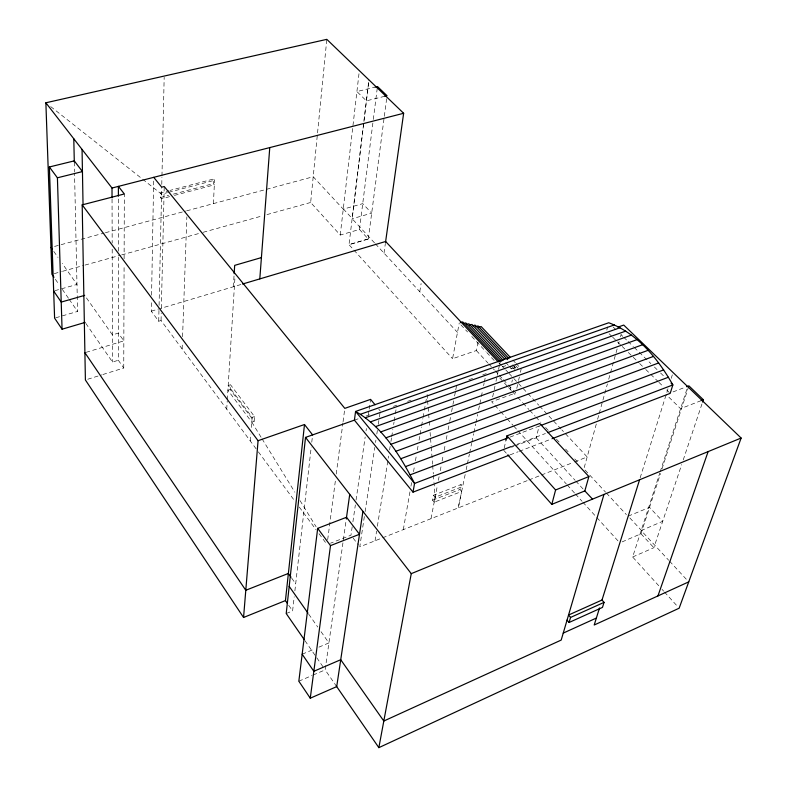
<?xml version="1.0" encoding="UTF-8"?>
<svg xmlns="http://www.w3.org/2000/svg" width="787" height="787" viewBox="0 0 787 787"><rect width="100%" height="100%" fill="white"/><g stroke="black" fill="none" stroke-linecap="round" stroke-linejoin="round"><path stroke-width="0.59" stroke-dasharray="3.94 2.95" d="M102.831 374.533L123.746 368.011L118.345 360.249L118.375 257.3M118.384 251.191L118.394 196.16M123.746 368.011L124.09 264.963M124.11 258.844L124.326 193.966M256.119 448.826L161.06 320.525L158.718 321.234L151.281 311.17L151.488 300.122M151.576 295.204L153.672 179.79M169.677 196.632L161.453 198.806L160.44 197.537L160.538 192.904L168.772 190.739M158.718 321.234L158.964 310.265M159.072 305.386L161.719 187.178M161.778 184.424L161.935 177.114M161.965 175.895L164.168 77.283M161.06 320.525L161.227 313.147M161.345 308.238L164.227 186.529M182.131 348.975L182.358 342.857M182.574 336.747L186.853 216.878M174.38 195.392L214.33 184.866L213.277 183.627L213.503 179.033L169.953 190.434M213.415 203.626L214.556 180.272L213.503 179.033M233.355 286.763L234.093 274.879M226.725 409.151L227.236 400.888M227.315 399.727L235.047 276.148M230.227 389.535L227.905 390.293L251.791 422.137L254.142 421.33L230.227 389.535L230.532 384.774L228.2 385.532L252.165 417.366L251.24 429.21M250.325 441.005L250.876 433.932M254.142 421.33L254.516 416.559L230.532 384.774M368.66 82.222L349.005 244.698L368.306 239.012L359.472 229.46L340.24 235.047L310.658 202.475L326.812 39.35M286.212 613.526L292.607 610.919L294.21 596.762M294.879 590.87L311.219 447.105M311.77 442.225L312.606 434.896M340.24 235.047L359.344 70.653M374.553 242.917L352.153 218.756L368.936 79.89M359.472 229.46L373.166 120.686M373.313 119.467L377.307 87.751M327.687 539.695L335.459 480.109M336.246 474.03L342.906 422.953M343.063 421.734L344.814 408.364M368.306 239.012L384.164 117.499M384.331 116.289L386.87 96.929M336.708 686.618L325.139 669.875L346.526 517.275M384.007 253.119L385.374 243.399M352.202 526.729L350.972 535.219L330.471 543.217M352.901 521.879L355.36 504.9M356.058 500.05L365.168 436.982M366.044 430.922L366.388 428.492M368.316 415.152L369.024 410.302M369.192 409.092L370.598 399.383M364.361 516.508L359.787 546.827L527.841 480.395M365.099 511.658L374.799 447.39M375.527 442.54L375.901 440.11M376.816 434.05L377.367 430.41M378.281 424.341L379.196 418.281M379.373 417.071L380.111 412.221M375.055 540.787L376.599 531.107M377.376 526.267L388.601 456.047M389.575 449.997L390.155 446.367M390.932 441.517L391.513 437.887M391.7 436.677L392.861 429.417M393.638 424.567L394.021 422.147M394.218 420.937L395.182 414.887M395.379 413.677L396.156 408.837M419.776 291.721L421.114 283.527M403.298 529.621L410.106 491.009M410.962 486.179L411.601 482.559M413.509 471.698L414.572 465.668M415.428 460.838L416.49 454.807M417.336 449.987L418.192 445.157M419.038 440.327L419.894 435.506M420.101 434.296L421.379 427.056M421.596 425.846L422.865 418.605M423.081 417.405L424.144 411.365M424.36 410.165L425.423 404.125M425.629 402.924L426.485 398.094M478.014 342.138L476.342 350.54L452.564 358.724L459.244 322.995M434.198 502.165L432.565 500.188L433.519 495.23L461.034 484.556L462.687 486.504L435.152 497.207L434.198 502.165L461.654 491.452L460.011 489.504L461.034 484.556M431.03 518.663L437.464 485.156M438.389 480.345L439.087 476.725M440.238 470.705L441.163 465.884M442.087 461.064L443.248 455.043M444.173 450.223L445.334 444.202M446.259 439.382L447.183 434.562M448.108 429.741L449.495 422.511M449.731 421.311L450.656 416.49M451.581 411.67L452.732 405.649M452.968 404.439L453.656 400.829M454.581 396.009L455.516 391.188M455.742 389.988L456.667 385.168M465.176 474.502L458.241 507.9L461.654 491.452M466.17 469.701L467.163 464.901M467.409 463.7L469.406 454.089M469.652 452.889L471.649 443.288M471.895 442.087L473.636 433.686M473.882 432.486L475.633 424.085M475.879 422.885L477.62 414.474M478.614 409.673L479.608 404.872M479.863 403.672L481.103 397.671M481.359 396.471L482.598 390.47M483.592 385.669L484.094 383.269M484.339 382.059L485.343 377.258M492.652 396.933L493.941 390.932M494.197 389.732L494.964 386.132M495.997 381.331L497.02 376.53M497.276 375.33L498.289 370.618M498.535 369.477L499.283 365.955M510.261 389.349L510.793 386.988M511.845 382.256L512.367 379.895M514.659 369.575L515.101 367.608L512.593 364.952M516.774 388.394L518.328 381.508M518.584 380.357L519.371 376.924M520.404 372.33L521.191 368.887M504.201 448.039L505.962 440.277M514.914 445.973L536.242 437.838L539.213 425.688M606.787 330.107L607.633 326.959M596.31 423.967L583.885 468.777L605.587 492.19M597.608 419.304L598.907 414.592M599.241 413.411L607.407 383.938M608.705 379.255L617.205 348.621M618.513 343.919L619.162 341.558M620.471 336.846L621.12 334.485M640.146 477.847L666.481 393.598M666.845 392.428L667.986 388.758M671.232 378.38L672.334 374.848M658.749 585.744L632.64 556.999L659.801 472.987M660.175 471.816L687.72 386.633M622.055 541.928L640.982 533.773L660.5 473.489M662.015 468.816L688.507 387.007M632.64 556.999L653.859 547.703L681.67 464.596M683.224 459.962L702.594 402.078M298.834 681.208L311.986 675.541M313.088 675.069L325.139 669.875M302.169 654.223L314.426 649.039M318.883 647.16L328.917 642.92L320.555 631.017M628.174 516.164L649.521 507.379L662.684 521.319L641.179 530.566L668.714 560.265M528.894 479.972L540.394 475.427M541.466 475.004L573.477 462.353M574.599 461.91L587.171 456.932L561.977 430.007M701.089 400.652L680.588 408.669L666.176 394.553M432.565 500.188L460.011 489.504M672.993 391.936L685.477 387.145M510.173 454.827L518.171 451.748M519.312 451.315L552.405 438.605M511.55 447.262L513.793 446.406M510.989 446.642L515.583 444.901M516.734 444.458L545.43 433.519M510.006 437.1L539.852 425.826M515.101 367.608L511.619 368.837L509.553 368.454L511.619 368.837L509.11 366.181M505.854 365.66L502.342 366.899L499.007 363.328M354.406 420.14L359.029 418.507M365.965 416.067L369.437 414.838M393.451 406.358L396.737 405.197M407.597 401.37L411.07 400.14M468.885 379.728L472.613 378.419M482.765 374.828L486.238 373.609M252.165 417.366L254.516 416.559M87.731 379.255L101.671 374.897M85.832 323.398L112.531 362.05L118.345 360.249M86.049 352.35L123.834 340.86L118.355 333.117L112.443 334.898L84.662 295.361M151.281 311.17L241.963 284.205M368.247 238.943L348.946 244.639L353.117 249.223M55.749 317.791L77.569 311.436L74.539 173.042M54.824 290.698L76.978 284.432L62.212 263.409M54.264 273.61L61.356 271.643M62.537 271.318L83.806 265.416M84.986 265.091L120.431 255.254M121.611 254.929L201.954 232.637M203.135 232.303L262.209 215.913M266.941 214.605L310.658 202.475M54.51 246.439L104.218 233.05M105.399 232.726L185.801 211.064M186.637 210.837L313.206 176.741L343.25 209.155L362.718 203.646L371.7 213.159L352.153 218.756M50.693 106.589L161.561 194.163L167.444 192.618M168.625 192.313L214.556 180.272M160.44 197.537L168.654 195.373M173.356 194.143L213.277 183.627M384.735 96.289L366.398 100.854L356.914 91.567L375.183 87.091M613.152 326.998L617.539 331.278M621.051 334.662L622.802 336.393M623.688 337.22L627.2 340.643M628.075 341.479L633.338 346.605M634.224 347.441L650.898 363.643M654.42 367.027L657.047 369.605M660.568 372.989L664.071 376.412M609.118 333.708L611.735 336.265M612.611 337.121L621.337 345.641M622.212 346.496L624.829 349.044M628.321 352.458L638.788 362.679M639.664 363.535L644.897 368.65M645.773 369.497L657.981 381.429M658.857 382.285L663.225 386.545M666.707 389.949L669.334 392.506M512.839 360.062L515.347 362.709M516.183 363.594L519.518 367.126M515.623 365.689L518.131 368.346M512.731 364.814L516.065 368.355M511.324 366.034L513.822 368.69M505.775 362.63L508.284 365.286M498.997 362.679L501.516 365.375M502.254 366.162L504.88 368.965M505.716 369.86L508.235 372.556M509.071 373.451L527.083 392.703M527.92 393.598L538.77 405.187M539.597 406.082L561.141 429.112M460.897 324.844L467.576 331.996M471.747 336.462L485.933 351.661M486.769 352.556L494.275 360.594M476.342 350.54L487.832 362.925M488.648 363.801L494.393 369.998M495.21 370.874L498.496 374.415M499.312 375.301L502.598 378.832M503.424 379.718L507.526 384.145M508.343 385.02L512.445 389.447M513.272 390.332L515.731 392.979L491.629 401.734L494.098 404.449M343.28 208.88L352.133 218.422M629.816 517.925L641.277 530.29M375.379 243.813L457.483 332.399M499.715 377.957L507.831 386.722M508.638 387.598L511.442 390.618M512.278 391.513L516.882 396.481M517.708 397.376L522.676 402.728M523.109 403.2L528.933 409.496M529.769 410.391L535.081 416.116M535.908 417.012L540.866 422.363M545.598 427.469L548.933 431.069M556.429 439.156L559.891 442.894M565.597 449.043L568.165 451.817M574.766 458.929L578.927 463.425M606.403 493.065L626.413 514.668M669.55 561.17L687.071 580.068M640.982 533.773L653.859 547.703M536.242 437.838L574.953 480.129M575.73 480.975L583.187 489.12M353.884 250.069L452.564 358.724M494.915 405.354L499.843 410.784M500.67 411.69L506.425 418.025M507.241 418.93L512.996 425.265M513.822 426.17L517.108 429.791M517.925 430.696L566.414 484.074M567.23 484.979L574.628 493.124M575.454 494.029L582.026 501.27M582.842 502.175L595.995 516.646M596.821 517.551L619.005 541.987M662.015 589.335L663.648 591.135M664.464 592.031L677.518 606.403M503.69 450.253L506.956 453.922M378.803 409.22L380.288 411.001M433.519 495.23L435.152 497.207L434.099 483.759M160.538 192.904L161.561 194.163M353.176 538.121L358.321 544.889M258.362 451.856L294.899 501.162M299.267 507.054L316.089 529.759M319.01 533.704L327.058 544.555M291.702 578.15L295.686 583.797M53.772 251.397L57.992 257.408M308.701 614.155L317.761 627.052M288.691 605.292L292.607 610.919M55.365 279.296L58.838 284.314M62.311 289.341L68.558 298.381M69.246 299.385L77.569 311.436M304.982 640.697L316.099 656.791M316.797 657.804L323.752 667.868M251.791 422.137L261.441 437.828M262.081 438.871L294.889 492.239M300.034 500.611L316.118 526.769M427.125 394.474L427.508 399.363M427.597 400.593L428.551 412.821M428.649 414.041L429.131 420.16M429.22 421.379L429.702 427.498M430.086 432.388L430.469 437.277M430.558 438.507L431.138 445.845M431.227 447.065L432.565 464.182M432.663 465.412L433.332 473.971M433.43 475.191L434.001 482.529M74.303 162.102L74.519 171.881M112.049 199.032L112.177 243.094M112.197 249.213L112.531 362.05"/><path stroke-width="1.18" d="M118.394 196.16L118.404 186.381L124.326 193.966L82.192 204.876L85.399 379.973L243.557 617.48L285.435 600.599L304.49 424.518L258.067 440.7L243.557 617.48M234.162 273.689L234.683 265.367L261.412 257.595M259.799 278.903L269.764 147.592M552.405 438.605L670.199 393.362L672.855 384.902C658.07 358.911 637.578 333.442 608.754 322.759L355.586 411.444L354.406 420.14L305.523 437.395L286.212 613.526L304.284 639.683M310.265 698.207L330.501 545.617L359.502 534.275L346.526 517.275L317.682 528.352L298.834 681.208L310.265 698.207L336.708 686.618L362.925 511.373M346.319 518.722L349.733 494.364M385.541 242.18L403.642 113.279L326.812 39.35L45.872 102.782L51.903 274.269L53.978 277.28M509.032 455.26L413.008 492.141L414.562 483.425C400.347 455.889 383.102 427.41 355.586 411.444L414.562 483.425L510.989 446.652M617.952 327.117L623.737 325.07L741.128 438.034L679.151 608.203L378.852 747.65L411.257 573.654L305.523 437.395M505.962 440.277L506.966 435.85L539.754 423.485L588.883 476.568L584.839 490.921L551.805 504.369L507.772 454.847M551.805 504.369L555.602 489.957L588.883 476.568M603.983 494.413L561.19 640.077L383.81 721.03L340.732 659.722L313.836 671.281L302.169 654.223M567.073 620.077L569.09 622.478L570.575 617.431L604.052 602.38L602.006 600.028L639.575 479.785M599.517 607.977L594.195 625.016L688.743 581.868M604.052 602.38L602.468 607.407L569.09 622.478M702.594 402.078L703.371 399.766L688.881 385.837L686.608 386.712M657.942 595.926L708.123 451.6M563.236 633.102L596.369 618.061M602.006 600.028L568.548 615.031L570.575 617.431M411.257 573.654L741.128 438.034M701.089 400.652L703.371 399.766M547.732 432.634L672.855 384.932L671.104 383.2M410.165 474.846L507.713 437.966M540.994 425.393L668.389 377.239M405.561 466.593L663.648 369.9M400.799 458.723L658.67 362.945M395.9 451.276L653.495 356.403M390.893 444.311L648.134 350.313M385.817 437.847L642.645 344.716M380.692 431.935L637.057 339.63M375.566 426.603L631.39 335.095M370.47 421.862L625.695 331.12M365.414 417.749L620.008 327.736M360.446 414.267L614.352 324.933M469.642 325.188L471.944 324.421L504.506 359.02M472.731 325.857L475.023 325.09L507.585 359.629M475.781 326.674L478.063 325.907L508.943 358.616M478.85 327.294L481.123 326.526L510.34 357.416M463.454 323.683L465.766 322.916L501.683 361.203M466.534 324.559L468.836 323.782L503.08 360.23M460.385 322.67L462.707 321.903L500.306 362.04M242.553 284.028L385.64 241.491L498.161 361.784M49.374 166.982L57.412 177.803L82.448 171.576L74.273 160.873L49.374 166.982L54.598 318.125L62.055 329.212L85.144 322.404M84.662 295.361L61.219 302.08L53.664 291.023M45.872 102.782L112.01 188.024L403.642 113.279M384.735 96.289L387.027 95.719L377.465 86.531L375.183 87.091M584.839 490.921L592.532 499.125M506.966 435.85L555.602 489.957M375.074 404.754L370.598 399.383L344.814 408.364L164.227 186.529L161.719 187.178L153.721 177.331M354.406 420.14L413.008 492.141M304.49 424.518L312.606 434.896M82.192 204.876L258.067 440.7M317.682 528.352L330.501 545.617M291.033 577.215L288.367 573.448L245.79 590.27L84.907 352.694M50.958 247.393L52.365 249.4M289.193 586.384L308.012 613.162M285.435 600.599L287.393 603.413M336.305 686.038L378.852 747.65M57.412 177.803L62.055 329.212M73.791 138.768L74.303 162.024M82.055 149.412L83.038 204.669M112.01 188.024L112.039 197.812"/></g></svg>
